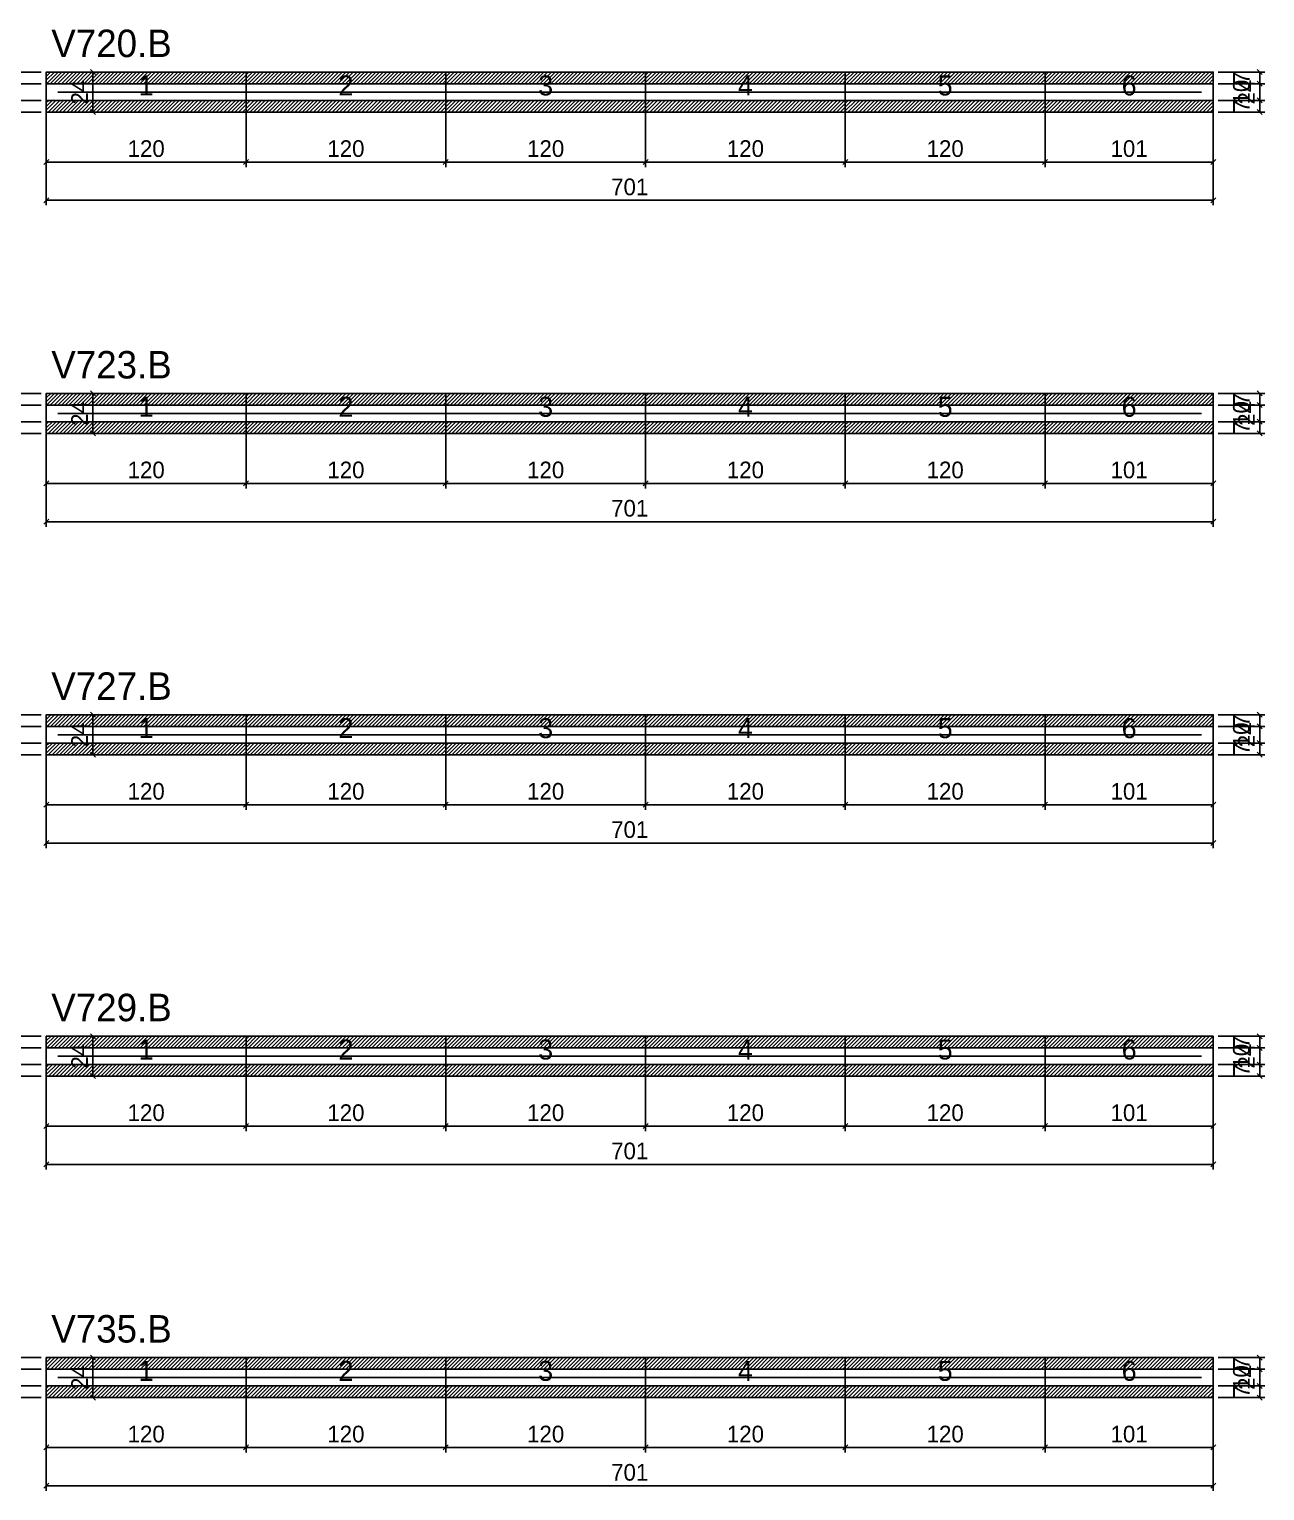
# Model space of a CAD drawing. Extents: x -9000 to 3070, y -6649 to 1250.
# Drawn here: x 938 to 1680, y -2582 to -1704 of the extents above; entities that cross this region are included whole.
import ezdxf
from ezdxf.enums import TextEntityAlignment as Align

# ---------------------------------------------------------------- set-up
doc = ezdxf.new("R2010")
doc.units = 0
for name, color, linetype in [('5', 5, 'Continuous'), ('COTA', 241, 'Continuous'), ('NOMENCLATURA', 7, 'Continuous'), ('Painéis', 200, 'Continuous'), ('SARR_2.2x5', 40, 'Continuous'), ('SCO-___-LAJ', 224, 'Continuous')]:
    doc.layers.add(name, color=color, linetype=linetype)
doc.dimstyles.new('PAINEL', dxfattribs={"dimtxt": 10, "dimasz": 3, "dimexe": 3, "dimexo": 3, "dimgap": 3, "dimtad": 1, "dimblk": 'OBLIQUE', "dimblk1": 'OBLIQUE', "dimcen": 2.5, "dimclrd": 4, "dimclre": 4, "dimclrt": 240, "dimazin": 3, "dimtfac": 1, "dimtmove": 0, "dimatfit": 3})

# ---------------------------------------------------------------- blocks, each defined once
blk = doc.blocks.new('_OBLIQUE')
at = {"color": 0, "linetype": 'BYBLOCK'}
blk.add_line((-0.5, -0.5), (0.5, 0.5), dxfattribs=at)

msp = doc.modelspace()

# ---------------------------------------------------------------- hatches: boundary and pattern name
at = {"layer": 'COTA'}
h = msp.add_hatch(dxfattribs=at)
h.set_pattern_fill('ANSI31', scale=0.5)
h.paths.add_polyline_path([(948, -1737), (1068, -1737), (1068, -1730), (948, -1730)])
h = msp.add_hatch(dxfattribs=at)
h.set_pattern_fill('ANSI31', scale=0.5)
h.paths.add_polyline_path([(1068, -1737), (1188, -1737), (1188, -1730), (1068, -1730)])
h = msp.add_hatch(dxfattribs=at)
h.set_pattern_fill('ANSI31', scale=0.5)
h.paths.add_polyline_path([(1188, -1737), (1308, -1737), (1308, -1730), (1188, -1730)])
h = msp.add_hatch(dxfattribs=at)
h.set_pattern_fill('ANSI31', scale=0.5)
h.paths.add_polyline_path([(1308, -1737), (1428, -1737), (1428, -1730), (1308, -1730)])
h = msp.add_hatch(dxfattribs=at)
h.set_pattern_fill('ANSI31', scale=0.5)
h.paths.add_polyline_path([(1428, -1737), (1548, -1737), (1548, -1730), (1428, -1730)])
h = msp.add_hatch(dxfattribs=at)
h.set_pattern_fill('ANSI31', scale=0.5)
h.paths.add_polyline_path([(1548, -1737), (1649, -1737), (1649, -1730), (1548, -1730)])
h = msp.add_hatch(dxfattribs=at)
h.set_pattern_fill('ANSI31', scale=0.5)
h.paths.add_polyline_path([(948, -1754), (1068, -1754), (1068, -1747), (948, -1747)])
h = msp.add_hatch(dxfattribs=at)
h.set_pattern_fill('ANSI31', scale=0.5)
h.paths.add_polyline_path([(1068, -1754), (1188, -1754), (1188, -1747), (1068, -1747)])
h = msp.add_hatch(dxfattribs=at)
h.set_pattern_fill('ANSI31', scale=0.5)
h.paths.add_polyline_path([(1188, -1754), (1308, -1754), (1308, -1747), (1188, -1747)])
h = msp.add_hatch(dxfattribs=at)
h.set_pattern_fill('ANSI31', scale=0.5)
h.paths.add_polyline_path([(1308, -1754), (1428, -1754), (1428, -1747), (1308, -1747)])
h = msp.add_hatch(dxfattribs=at)
h.set_pattern_fill('ANSI31', scale=0.5)
h.paths.add_polyline_path([(1428, -1754), (1548, -1754), (1548, -1747), (1428, -1747)])
h = msp.add_hatch(dxfattribs=at)
h.set_pattern_fill('ANSI31', scale=0.5)
h.paths.add_polyline_path([(1548, -1754), (1649, -1754), (1649, -1747), (1548, -1747)])
h = msp.add_hatch(dxfattribs=at)
h.set_pattern_fill('ANSI31', scale=0.5)
h.paths.add_polyline_path([(948, -1930), (1068, -1930), (1068, -1923), (948, -1923)])
h = msp.add_hatch(dxfattribs=at)
h.set_pattern_fill('ANSI31', scale=0.5)
h.paths.add_polyline_path([(1068, -1930), (1188, -1930), (1188, -1923), (1068, -1923)])
h = msp.add_hatch(dxfattribs=at)
h.set_pattern_fill('ANSI31', scale=0.5)
h.paths.add_polyline_path([(1188, -1930), (1308, -1930), (1308, -1923), (1188, -1923)])
h = msp.add_hatch(dxfattribs=at)
h.set_pattern_fill('ANSI31', scale=0.5)
h.paths.add_polyline_path([(1308, -1930), (1428, -1930), (1428, -1923), (1308, -1923)])
h = msp.add_hatch(dxfattribs=at)
h.set_pattern_fill('ANSI31', scale=0.5)
h.paths.add_polyline_path([(1428, -1930), (1548, -1930), (1548, -1923), (1428, -1923)])
h = msp.add_hatch(dxfattribs=at)
h.set_pattern_fill('ANSI31', scale=0.5)
h.paths.add_polyline_path([(1548, -1930), (1649, -1930), (1649, -1923), (1548, -1923)])
h = msp.add_hatch(dxfattribs=at)
h.set_pattern_fill('ANSI31', scale=0.5)
h.paths.add_polyline_path([(948, -1947), (1068, -1947), (1068, -1940), (948, -1940)])
h = msp.add_hatch(dxfattribs=at)
h.set_pattern_fill('ANSI31', scale=0.5)
h.paths.add_polyline_path([(1068, -1947), (1188, -1947), (1188, -1940), (1068, -1940)])
h = msp.add_hatch(dxfattribs=at)
h.set_pattern_fill('ANSI31', scale=0.5)
h.paths.add_polyline_path([(1188, -1947), (1308, -1947), (1308, -1940), (1188, -1940)])
h = msp.add_hatch(dxfattribs=at)
h.set_pattern_fill('ANSI31', scale=0.5)
h.paths.add_polyline_path([(1308, -1947), (1428, -1947), (1428, -1940), (1308, -1940)])
h = msp.add_hatch(dxfattribs=at)
h.set_pattern_fill('ANSI31', scale=0.5)
h.paths.add_polyline_path([(1428, -1947), (1548, -1947), (1548, -1940), (1428, -1940)])
h = msp.add_hatch(dxfattribs=at)
h.set_pattern_fill('ANSI31', scale=0.5)
h.paths.add_polyline_path([(1548, -1947), (1649, -1947), (1649, -1940), (1548, -1940)])
h = msp.add_hatch(dxfattribs=at)
h.set_pattern_fill('ANSI31', scale=0.5)
h.paths.add_polyline_path([(948, -2123), (1068, -2123), (1068, -2116), (948, -2116)])
h = msp.add_hatch(dxfattribs=at)
h.set_pattern_fill('ANSI31', scale=0.5)
h.paths.add_polyline_path([(1068, -2123), (1188, -2123), (1188, -2116), (1068, -2116)])
h = msp.add_hatch(dxfattribs=at)
h.set_pattern_fill('ANSI31', scale=0.5)
h.paths.add_polyline_path([(1188, -2123), (1308, -2123), (1308, -2116), (1188, -2116)])
h = msp.add_hatch(dxfattribs=at)
h.set_pattern_fill('ANSI31', scale=0.5)
h.paths.add_polyline_path([(1308, -2123), (1428, -2123), (1428, -2116), (1308, -2116)])
h = msp.add_hatch(dxfattribs=at)
h.set_pattern_fill('ANSI31', scale=0.5)
h.paths.add_polyline_path([(1428, -2123), (1548, -2123), (1548, -2116), (1428, -2116)])
h = msp.add_hatch(dxfattribs=at)
h.set_pattern_fill('ANSI31', scale=0.5)
h.paths.add_polyline_path([(1548, -2123), (1649, -2123), (1649, -2116), (1548, -2116)])
h = msp.add_hatch(dxfattribs=at)
h.set_pattern_fill('ANSI31', scale=0.5)
h.paths.add_polyline_path([(948, -2140), (1068, -2140), (1068, -2133), (948, -2133)])
h = msp.add_hatch(dxfattribs=at)
h.set_pattern_fill('ANSI31', scale=0.5)
h.paths.add_polyline_path([(1068, -2140), (1188, -2140), (1188, -2133), (1068, -2133)])
h = msp.add_hatch(dxfattribs=at)
h.set_pattern_fill('ANSI31', scale=0.5)
h.paths.add_polyline_path([(1188, -2140), (1308, -2140), (1308, -2133), (1188, -2133)])
h = msp.add_hatch(dxfattribs=at)
h.set_pattern_fill('ANSI31', scale=0.5)
h.paths.add_polyline_path([(1308, -2140), (1428, -2140), (1428, -2133), (1308, -2133)])
h = msp.add_hatch(dxfattribs=at)
h.set_pattern_fill('ANSI31', scale=0.5)
h.paths.add_polyline_path([(1428, -2140), (1548, -2140), (1548, -2133), (1428, -2133)])
h = msp.add_hatch(dxfattribs=at)
h.set_pattern_fill('ANSI31', scale=0.5)
h.paths.add_polyline_path([(1548, -2140), (1649, -2140), (1649, -2133), (1548, -2133)])
h = msp.add_hatch(dxfattribs=at)
h.set_pattern_fill('ANSI31', scale=0.5)
h.paths.add_polyline_path([(948, -2316), (1068, -2316), (1068, -2309), (948, -2309)])
h = msp.add_hatch(dxfattribs=at)
h.set_pattern_fill('ANSI31', scale=0.5)
h.paths.add_polyline_path([(1068, -2316), (1188, -2316), (1188, -2309), (1068, -2309)])
h = msp.add_hatch(dxfattribs=at)
h.set_pattern_fill('ANSI31', scale=0.5)
h.paths.add_polyline_path([(1188, -2316), (1308, -2316), (1308, -2309), (1188, -2309)])
h = msp.add_hatch(dxfattribs=at)
h.set_pattern_fill('ANSI31', scale=0.5)
h.paths.add_polyline_path([(1308, -2316), (1428, -2316), (1428, -2309), (1308, -2309)])
h = msp.add_hatch(dxfattribs=at)
h.set_pattern_fill('ANSI31', scale=0.5)
h.paths.add_polyline_path([(1428, -2316), (1548, -2316), (1548, -2309), (1428, -2309)])
h = msp.add_hatch(dxfattribs=at)
h.set_pattern_fill('ANSI31', scale=0.5)
h.paths.add_polyline_path([(1548, -2316), (1649, -2316), (1649, -2309), (1548, -2309)])
h = msp.add_hatch(dxfattribs=at)
h.set_pattern_fill('ANSI31', scale=0.5)
h.paths.add_polyline_path([(948, -2333), (1068, -2333), (1068, -2326), (948, -2326)])
h = msp.add_hatch(dxfattribs=at)
h.set_pattern_fill('ANSI31', scale=0.5)
h.paths.add_polyline_path([(1068, -2333), (1188, -2333), (1188, -2326), (1068, -2326)])
h = msp.add_hatch(dxfattribs=at)
h.set_pattern_fill('ANSI31', scale=0.5)
h.paths.add_polyline_path([(1188, -2333), (1308, -2333), (1308, -2326), (1188, -2326)])
h = msp.add_hatch(dxfattribs=at)
h.set_pattern_fill('ANSI31', scale=0.5)
h.paths.add_polyline_path([(1308, -2333), (1428, -2333), (1428, -2326), (1308, -2326)])
h = msp.add_hatch(dxfattribs=at)
h.set_pattern_fill('ANSI31', scale=0.5)
h.paths.add_polyline_path([(1428, -2333), (1548, -2333), (1548, -2326), (1428, -2326)])
h = msp.add_hatch(dxfattribs=at)
h.set_pattern_fill('ANSI31', scale=0.5)
h.paths.add_polyline_path([(1548, -2333), (1649, -2333), (1649, -2326), (1548, -2326)])
h = msp.add_hatch(dxfattribs=at)
h.set_pattern_fill('ANSI31', scale=0.5)
h.paths.add_polyline_path([(948, -2509), (1068, -2509), (1068, -2502), (948, -2502)])
h = msp.add_hatch(dxfattribs=at)
h.set_pattern_fill('ANSI31', scale=0.5)
h.paths.add_polyline_path([(1068, -2509), (1188, -2509), (1188, -2502), (1068, -2502)])
h = msp.add_hatch(dxfattribs=at)
h.set_pattern_fill('ANSI31', scale=0.5)
h.paths.add_polyline_path([(1188, -2509), (1308, -2509), (1308, -2502), (1188, -2502)])
h = msp.add_hatch(dxfattribs=at)
h.set_pattern_fill('ANSI31', scale=0.5)
h.paths.add_polyline_path([(1308, -2509), (1428, -2509), (1428, -2502), (1308, -2502)])
h = msp.add_hatch(dxfattribs=at)
h.set_pattern_fill('ANSI31', scale=0.5)
h.paths.add_polyline_path([(1428, -2509), (1548, -2509), (1548, -2502), (1428, -2502)])
h = msp.add_hatch(dxfattribs=at)
h.set_pattern_fill('ANSI31', scale=0.5)
h.paths.add_polyline_path([(1548, -2509), (1649, -2509), (1649, -2502), (1548, -2502)])
h = msp.add_hatch(dxfattribs=at)
h.set_pattern_fill('ANSI31', scale=0.5)
h.paths.add_polyline_path([(948, -2526), (1068, -2526), (1068, -2519), (948, -2519)])
h = msp.add_hatch(dxfattribs=at)
h.set_pattern_fill('ANSI31', scale=0.5)
h.paths.add_polyline_path([(1068, -2526), (1188, -2526), (1188, -2519), (1068, -2519)])
h = msp.add_hatch(dxfattribs=at)
h.set_pattern_fill('ANSI31', scale=0.5)
h.paths.add_polyline_path([(1188, -2526), (1308, -2526), (1308, -2519), (1188, -2519)])
h = msp.add_hatch(dxfattribs=at)
h.set_pattern_fill('ANSI31', scale=0.5)
h.paths.add_polyline_path([(1308, -2526), (1428, -2526), (1428, -2519), (1308, -2519)])
h = msp.add_hatch(dxfattribs=at)
h.set_pattern_fill('ANSI31', scale=0.5)
h.paths.add_polyline_path([(1428, -2526), (1548, -2526), (1548, -2519), (1428, -2519)])
h = msp.add_hatch(dxfattribs=at)
h.set_pattern_fill('ANSI31', scale=0.5)
h.paths.add_polyline_path([(1548, -2526), (1649, -2526), (1649, -2519), (1548, -2519)])

# ---------------------------------------------------------------- linework, layer by layer
at = {"layer": 'Painéis'}
for p, q in [((948, -1737), (1068, -1737)), ((948, -1747), (948, -1737)), ((1068, -1747), (1068, -1737)), ((1068, -1747), (1068, -1737)), ((1068, -1737), (1188, -1737)), ((1068, -1747), (1068, -1737)), ((1188, -1747), (1188, -1737)), ((1188, -1747), (1188, -1737)), ((1188, -1737), (1308, -1737)), ((1188, -1747), (1188, -1737)), ((1308, -1747), (1308, -1737)), ((1308, -1747), (1308, -1737)), ((1308, -1737), (1428, -1737)), ((1308, -1747), (1308, -1737)), ((1428, -1747), (1428, -1737)), ((1428, -1747), (1428, -1737)), ((1428, -1737), (1548, -1737)), ((1428, -1747), (1428, -1737)), ((1548, -1747), (1548, -1737)), ((1548, -1747), (1548, -1737)), ((1548, -1737), (1649, -1737)), ((1548, -1747), (1548, -1737)), ((1649, -1747), (1649, -1737)), ((948, -1747), (1068, -1747)), ((1068, -1747), (1188, -1747)), ((1188, -1747), (1308, -1747)), ((1308, -1747), (1428, -1747)), ((1428, -1747), (1548, -1747)), ((1548, -1747), (1649, -1747)), ((948, -1930), (1068, -1930)), ((948, -1940), (948, -1930)), ((1068, -1940), (1068, -1930)), ((1068, -1940), (1068, -1930)), ((1068, -1930), (1188, -1930)), ((1068, -1940), (1068, -1930)), ((1188, -1940), (1188, -1930)), ((1188, -1940), (1188, -1930)), ((1188, -1930), (1308, -1930)), ((1188, -1940), (1188, -1930)), ((1308, -1940), (1308, -1930)), ((1308, -1940), (1308, -1930)), ((1308, -1930), (1428, -1930)), ((1308, -1940), (1308, -1930)), ((1428, -1940), (1428, -1930)), ((1428, -1940), (1428, -1930)), ((1428, -1930), (1548, -1930)), ((1428, -1940), (1428, -1930)), ((1548, -1940), (1548, -1930)), ((1548, -1940), (1548, -1930)), ((1548, -1930), (1649, -1930)), ((1548, -1940), (1548, -1930)), ((1649, -1940), (1649, -1930)), ((948, -1940), (1068, -1940)), ((1068, -1940), (1188, -1940)), ((1188, -1940), (1308, -1940)), ((1308, -1940), (1428, -1940)), ((1428, -1940), (1548, -1940)), ((1548, -1940), (1649, -1940)), ((948, -2123), (1068, -2123)), ((948, -2133), (948, -2123)), ((1068, -2133), (1068, -2123)), ((1068, -2133), (1068, -2123)), ((1068, -2123), (1188, -2123)), ((1068, -2133), (1068, -2123)), ((1188, -2133), (1188, -2123)), ((1188, -2133), (1188, -2123)), ((1188, -2123), (1308, -2123)), ((1188, -2133), (1188, -2123)), ((1308, -2133), (1308, -2123)), ((1308, -2133), (1308, -2123)), ((1308, -2123), (1428, -2123)), ((1308, -2133), (1308, -2123)), ((1428, -2133), (1428, -2123)), ((1428, -2133), (1428, -2123)), ((1428, -2123), (1548, -2123)), ((1428, -2133), (1428, -2123)), ((1548, -2133), (1548, -2123)), ((1548, -2133), (1548, -2123)), ((1548, -2123), (1649, -2123)), ((1548, -2133), (1548, -2123)), ((1649, -2133), (1649, -2123)), ((948, -2133), (1068, -2133)), ((1068, -2133), (1188, -2133)), ((1188, -2133), (1308, -2133)), ((1308, -2133), (1428, -2133)), ((1428, -2133), (1548, -2133)), ((1548, -2133), (1649, -2133)), ((948, -2316), (1068, -2316)), ((948, -2326), (948, -2316)), ((1068, -2326), (1068, -2316)), ((1068, -2326), (1068, -2316)), ((1068, -2316), (1188, -2316)), ((1068, -2326), (1068, -2316)), ((1188, -2326), (1188, -2316)), ((1188, -2326), (1188, -2316)), ((1188, -2316), (1308, -2316)), ((1188, -2326), (1188, -2316)), ((1308, -2326), (1308, -2316)), ((1308, -2326), (1308, -2316)), ((1308, -2316), (1428, -2316)), ((1308, -2326), (1308, -2316)), ((1428, -2326), (1428, -2316)), ((1428, -2326), (1428, -2316)), ((1428, -2316), (1548, -2316)), ((1428, -2326), (1428, -2316)), ((1548, -2326), (1548, -2316)), ((1548, -2326), (1548, -2316)), ((1548, -2316), (1649, -2316)), ((1548, -2326), (1548, -2316)), ((1649, -2326), (1649, -2316)), ((948, -2326), (1068, -2326)), ((1068, -2326), (1188, -2326)), ((1188, -2326), (1308, -2326)), ((1308, -2326), (1428, -2326)), ((1428, -2326), (1548, -2326)), ((1548, -2326), (1649, -2326)), ((948, -2509), (1068, -2509)), ((948, -2519), (948, -2509)), ((1068, -2519), (1068, -2509)), ((1068, -2519), (1068, -2509)), ((1068, -2509), (1188, -2509)), ((1068, -2519), (1068, -2509)), ((1188, -2519), (1188, -2509)), ((1188, -2519), (1188, -2509)), ((1188, -2509), (1308, -2509)), ((1188, -2519), (1188, -2509)), ((1308, -2519), (1308, -2509)), ((1308, -2519), (1308, -2509)), ((1308, -2509), (1428, -2509)), ((1308, -2519), (1308, -2509)), ((1428, -2519), (1428, -2509)), ((1428, -2519), (1428, -2509)), ((1428, -2509), (1548, -2509)), ((1428, -2519), (1428, -2509)), ((1548, -2519), (1548, -2509)), ((1548, -2519), (1548, -2509)), ((1548, -2509), (1649, -2509)), ((1548, -2519), (1548, -2509)), ((1649, -2519), (1649, -2509)), ((948, -2519), (1068, -2519)), ((1068, -2519), (1188, -2519)), ((1188, -2519), (1308, -2519)), ((1308, -2519), (1428, -2519)), ((1428, -2519), (1548, -2519)), ((1548, -2519), (1649, -2519))]:
    msp.add_line(p, q, dxfattribs=at)
at = {"layer": 'SARR_2.2x5'}
for points in [[(955, -1742), (1068, -1742)], [(955, -1742), (1068, -1742)], [(1068, -1742), (1188, -1742)], [(1068, -1742), (1188, -1742)], [(1188, -1742), (1308, -1742)], [(1188, -1742), (1308, -1742)], [(1308, -1742), (1428, -1742)], [(1308, -1742), (1428, -1742)], [(1428, -1742), (1548, -1742)], [(1428, -1742), (1548, -1742)], [(1548, -1742), (1642, -1742)], [(1548, -1742), (1642, -1742)], [(955, -1935), (1068, -1935)], [(955, -1935), (1068, -1935)], [(1068, -1935), (1188, -1935)], [(1068, -1935), (1188, -1935)], [(1188, -1935), (1308, -1935)], [(1188, -1935), (1308, -1935)], [(1308, -1935), (1428, -1935)], [(1308, -1935), (1428, -1935)], [(1428, -1935), (1548, -1935)], [(1428, -1935), (1548, -1935)], [(1548, -1935), (1642, -1935)], [(1548, -1935), (1642, -1935)], [(955, -2128), (1068, -2128)], [(955, -2128), (1068, -2128)], [(1068, -2128), (1188, -2128)], [(1068, -2128), (1188, -2128)], [(1188, -2128), (1308, -2128)], [(1188, -2128), (1308, -2128)], [(1308, -2128), (1428, -2128)], [(1308, -2128), (1428, -2128)], [(1428, -2128), (1548, -2128)], [(1428, -2128), (1548, -2128)], [(1548, -2128), (1642, -2128)], [(1548, -2128), (1642, -2128)], [(955, -2321), (1068, -2321)], [(955, -2321), (1068, -2321)], [(1068, -2321), (1188, -2321)], [(1068, -2321), (1188, -2321)], [(1188, -2321), (1308, -2321)], [(1188, -2321), (1308, -2321)], [(1308, -2321), (1428, -2321)], [(1308, -2321), (1428, -2321)], [(1428, -2321), (1548, -2321)], [(1428, -2321), (1548, -2321)], [(1548, -2321), (1642, -2321)], [(1548, -2321), (1642, -2321)], [(955, -2514), (1068, -2514)], [(955, -2514), (1068, -2514)], [(1068, -2514), (1188, -2514)], [(1068, -2514), (1188, -2514)], [(1188, -2514), (1308, -2514)], [(1188, -2514), (1308, -2514)], [(1308, -2514), (1428, -2514)], [(1308, -2514), (1428, -2514)], [(1428, -2514), (1548, -2514)], [(1428, -2514), (1548, -2514)], [(1548, -2514), (1642, -2514)], [(1548, -2514), (1642, -2514)]]:
    msp.add_lwpolyline(points, dxfattribs=at)
at = {"layer": 'SCO-___-LAJ'}
for points in [[(948, -1737), (1068, -1737), (1068, -1730), (948, -1730)], [(1068, -1737), (1188, -1737), (1188, -1730), (1068, -1730)], [(1188, -1737), (1308, -1737), (1308, -1730), (1188, -1730)], [(1308, -1737), (1428, -1737), (1428, -1730), (1308, -1730)], [(1428, -1737), (1548, -1737), (1548, -1730), (1428, -1730)], [(1548, -1737), (1649, -1737), (1649, -1730), (1548, -1730)], [(948, -1754), (1068, -1754), (1068, -1747), (948, -1747)], [(1068, -1754), (1188, -1754), (1188, -1747), (1068, -1747)], [(1188, -1754), (1308, -1754), (1308, -1747), (1188, -1747)], [(1308, -1754), (1428, -1754), (1428, -1747), (1308, -1747)], [(1428, -1754), (1548, -1754), (1548, -1747), (1428, -1747)], [(1548, -1754), (1649, -1754), (1649, -1747), (1548, -1747)], [(948, -1930), (1068, -1930), (1068, -1923), (948, -1923)], [(1068, -1930), (1188, -1930), (1188, -1923), (1068, -1923)], [(1188, -1930), (1308, -1930), (1308, -1923), (1188, -1923)], [(1308, -1930), (1428, -1930), (1428, -1923), (1308, -1923)], [(1428, -1930), (1548, -1930), (1548, -1923), (1428, -1923)], [(1548, -1930), (1649, -1930), (1649, -1923), (1548, -1923)], [(948, -1947), (1068, -1947), (1068, -1940), (948, -1940)], [(1068, -1947), (1188, -1947), (1188, -1940), (1068, -1940)], [(1188, -1947), (1308, -1947), (1308, -1940), (1188, -1940)], [(1308, -1947), (1428, -1947), (1428, -1940), (1308, -1940)], [(1428, -1947), (1548, -1947), (1548, -1940), (1428, -1940)], [(1548, -1947), (1649, -1947), (1649, -1940), (1548, -1940)], [(948, -2123), (1068, -2123), (1068, -2116), (948, -2116)], [(1068, -2123), (1188, -2123), (1188, -2116), (1068, -2116)], [(1188, -2123), (1308, -2123), (1308, -2116), (1188, -2116)], [(1308, -2123), (1428, -2123), (1428, -2116), (1308, -2116)], [(1428, -2123), (1548, -2123), (1548, -2116), (1428, -2116)], [(1548, -2123), (1649, -2123), (1649, -2116), (1548, -2116)], [(948, -2140), (1068, -2140), (1068, -2133), (948, -2133)], [(1068, -2140), (1188, -2140), (1188, -2133), (1068, -2133)], [(1188, -2140), (1308, -2140), (1308, -2133), (1188, -2133)], [(1308, -2140), (1428, -2140), (1428, -2133), (1308, -2133)], [(1428, -2140), (1548, -2140), (1548, -2133), (1428, -2133)], [(1548, -2140), (1649, -2140), (1649, -2133), (1548, -2133)], [(948, -2316), (1068, -2316), (1068, -2309), (948, -2309)], [(1068, -2316), (1188, -2316), (1188, -2309), (1068, -2309)], [(1188, -2316), (1308, -2316), (1308, -2309), (1188, -2309)], [(1308, -2316), (1428, -2316), (1428, -2309), (1308, -2309)], [(1428, -2316), (1548, -2316), (1548, -2309), (1428, -2309)], [(1548, -2316), (1649, -2316), (1649, -2309), (1548, -2309)], [(948, -2333), (1068, -2333), (1068, -2326), (948, -2326)], [(1068, -2333), (1188, -2333), (1188, -2326), (1068, -2326)], [(1188, -2333), (1308, -2333), (1308, -2326), (1188, -2326)], [(1308, -2333), (1428, -2333), (1428, -2326), (1308, -2326)], [(1428, -2333), (1548, -2333), (1548, -2326), (1428, -2326)], [(1548, -2333), (1649, -2333), (1649, -2326), (1548, -2326)], [(948, -2509), (1068, -2509), (1068, -2502), (948, -2502)], [(1068, -2509), (1188, -2509), (1188, -2502), (1068, -2502)], [(1188, -2509), (1308, -2509), (1308, -2502), (1188, -2502)], [(1308, -2509), (1428, -2509), (1428, -2502), (1308, -2502)], [(1428, -2509), (1548, -2509), (1548, -2502), (1428, -2502)], [(1548, -2509), (1649, -2509), (1649, -2502), (1548, -2502)], [(948, -2526), (1068, -2526), (1068, -2519), (948, -2519)], [(1068, -2526), (1188, -2526), (1188, -2519), (1068, -2519)], [(1188, -2526), (1308, -2526), (1308, -2519), (1188, -2519)], [(1308, -2526), (1428, -2526), (1428, -2519), (1308, -2519)], [(1428, -2526), (1548, -2526), (1548, -2519), (1428, -2519)], [(1548, -2526), (1649, -2526), (1649, -2519), (1548, -2519)]]:
    msp.add_lwpolyline(points, close=True, dxfattribs=at)

# ---------------------------------------------------------------- texts
at = {"layer": '5'}
for s, p in [('1', (1008, -1738)), ('2', (1128, -1738)), ('3', (1248, -1738)), ('4', (1368, -1738)), ('5', (1488, -1738)), ('6', (1598.5, -1738)), ('1', (1008, -1931)), ('2', (1128, -1931)), ('3', (1248, -1931)), ('4', (1368, -1931)), ('5', (1488, -1931)), ('6', (1598.5, -1931)), ('1', (1008, -2124)), ('2', (1128, -2124)), ('3', (1248, -2124)), ('4', (1368, -2124)), ('5', (1488, -2124)), ('6', (1598.5, -2124)), ('1', (1008, -2317)), ('2', (1128, -2317)), ('3', (1248, -2317)), ('4', (1368, -2317)), ('5', (1488, -2317)), ('6', (1598.5, -2317)), ('1', (1008, -2510)), ('2', (1128, -2510)), ('3', (1248, -2510)), ('4', (1368, -2510)), ('5', (1488, -2510)), ('6', (1598.5, -2510))]:
    msp.add_text(s, height=12, dxfattribs=at).set_placement(p, align=Align.MIDDLE_CENTER)
at = {"layer": 'NOMENCLATURA'}
for s, p in [('V720.B', (951, -1721)), ('V723.B', (951, -1914)), ('V727.B', (951, -2107)), ('V729.B', (951, -2300)), ('V735.B', (951, -2493))]:
    msp.add_text(s, height=16.5, dxfattribs=at).set_placement(p)

# ---------------------------------------------------------------- dimensions: what is measured, and where the dimension line sits
at = {"layer": 'COTA'}
for base, p1, p2 in [((920, -1737), (948, -1737), (948, -1730)), ((976, -1754), (948, -1754), (948, -1730)), ((1677, -1754), (1649, -1754), (1649, -1730)), ((1677, -1737), (1649, -1737), (1649, -1730)), ((920, -1747), (948, -1747), (948, -1737)), ((1677, -1747), (1649, -1747), (1649, -1737)), ((920, -1754), (948, -1754), (948, -1747)), ((1677, -1754), (1649, -1754), (1649, -1747)), ((920, -1930), (948, -1930), (948, -1923)), ((976, -1947), (948, -1947), (948, -1923)), ((1677, -1947), (1649, -1947), (1649, -1923)), ((1677, -1930), (1649, -1930), (1649, -1923)), ((920, -1940), (948, -1940), (948, -1930)), ((1677, -1940), (1649, -1940), (1649, -1930)), ((920, -1947), (948, -1947), (948, -1940)), ((1677, -1947), (1649, -1947), (1649, -1940)), ((920, -2123), (948, -2123), (948, -2116)), ((976, -2140), (948, -2140), (948, -2116)), ((1677, -2140), (1649, -2140), (1649, -2116)), ((1677, -2123), (1649, -2123), (1649, -2116)), ((920, -2133), (948, -2133), (948, -2123)), ((1677, -2133), (1649, -2133), (1649, -2123)), ((920, -2140), (948, -2140), (948, -2133)), ((1677, -2140), (1649, -2140), (1649, -2133)), ((920, -2316), (948, -2316), (948, -2309)), ((976, -2333), (948, -2333), (948, -2309)), ((1677, -2333), (1649, -2333), (1649, -2309)), ((1677, -2316), (1649, -2316), (1649, -2309)), ((920, -2326), (948, -2326), (948, -2316)), ((1677, -2326), (1649, -2326), (1649, -2316)), ((920, -2333), (948, -2333), (948, -2326)), ((1677, -2333), (1649, -2333), (1649, -2326)), ((920, -2509), (948, -2509), (948, -2502)), ((976, -2526), (948, -2526), (948, -2502)), ((1677, -2526), (1649, -2526), (1649, -2502)), ((1677, -2509), (1649, -2509), (1649, -2502)), ((920, -2519), (948, -2519), (948, -2509)), ((1677, -2519), (1649, -2519), (1649, -2509)), ((920, -2526), (948, -2526), (948, -2519)), ((1677, -2526), (1649, -2526), (1649, -2519))]:
    msp.add_linear_dim(base=base, p1=p1, p2=p2, angle=90, dimstyle='PAINEL', dxfattribs=at).render()
for base, p1, p2 in [((948, -1784), (948, -1747), (1068, -1747)), ((948, -1807), (948, -1747), (1649, -1747)), ((1068, -1784), (1068, -1747), (1188, -1747)), ((1188, -1784), (1188, -1747), (1308, -1747)), ((1308, -1784), (1308, -1747), (1428, -1747)), ((1428, -1784), (1428, -1747), (1548, -1747)), ((1548, -1784), (1548, -1747), (1649, -1747)), ((948, -1977), (948, -1940), (1068, -1940)), ((948, -2000), (948, -1940), (1649, -1940)), ((1068, -1977), (1068, -1940), (1188, -1940)), ((1188, -1977), (1188, -1940), (1308, -1940)), ((1308, -1977), (1308, -1940), (1428, -1940)), ((1428, -1977), (1428, -1940), (1548, -1940)), ((1548, -1977), (1548, -1940), (1649, -1940)), ((948, -2170), (948, -2133), (1068, -2133)), ((948, -2193), (948, -2133), (1649, -2133)), ((1068, -2170), (1068, -2133), (1188, -2133)), ((1188, -2170), (1188, -2133), (1308, -2133)), ((1308, -2170), (1308, -2133), (1428, -2133)), ((1428, -2170), (1428, -2133), (1548, -2133)), ((1548, -2170), (1548, -2133), (1649, -2133)), ((948, -2363), (948, -2326), (1068, -2326)), ((948, -2386), (948, -2326), (1649, -2326)), ((1068, -2363), (1068, -2326), (1188, -2326)), ((1188, -2363), (1188, -2326), (1308, -2326)), ((1308, -2363), (1308, -2326), (1428, -2326)), ((1428, -2363), (1428, -2326), (1548, -2326)), ((1548, -2363), (1548, -2326), (1649, -2326)), ((948, -2556), (948, -2519), (1068, -2519)), ((948, -2579), (948, -2519), (1649, -2519)), ((1068, -2556), (1068, -2519), (1188, -2519)), ((1188, -2556), (1188, -2519), (1308, -2519)), ((1308, -2556), (1308, -2519), (1428, -2519)), ((1428, -2556), (1428, -2519), (1548, -2519)), ((1548, -2556), (1548, -2519), (1649, -2519))]:
    msp.add_linear_dim(base=base, p1=p1, p2=p2, dimstyle='PAINEL', dxfattribs=at).render()

doc.saveas('drawing.dxf')
